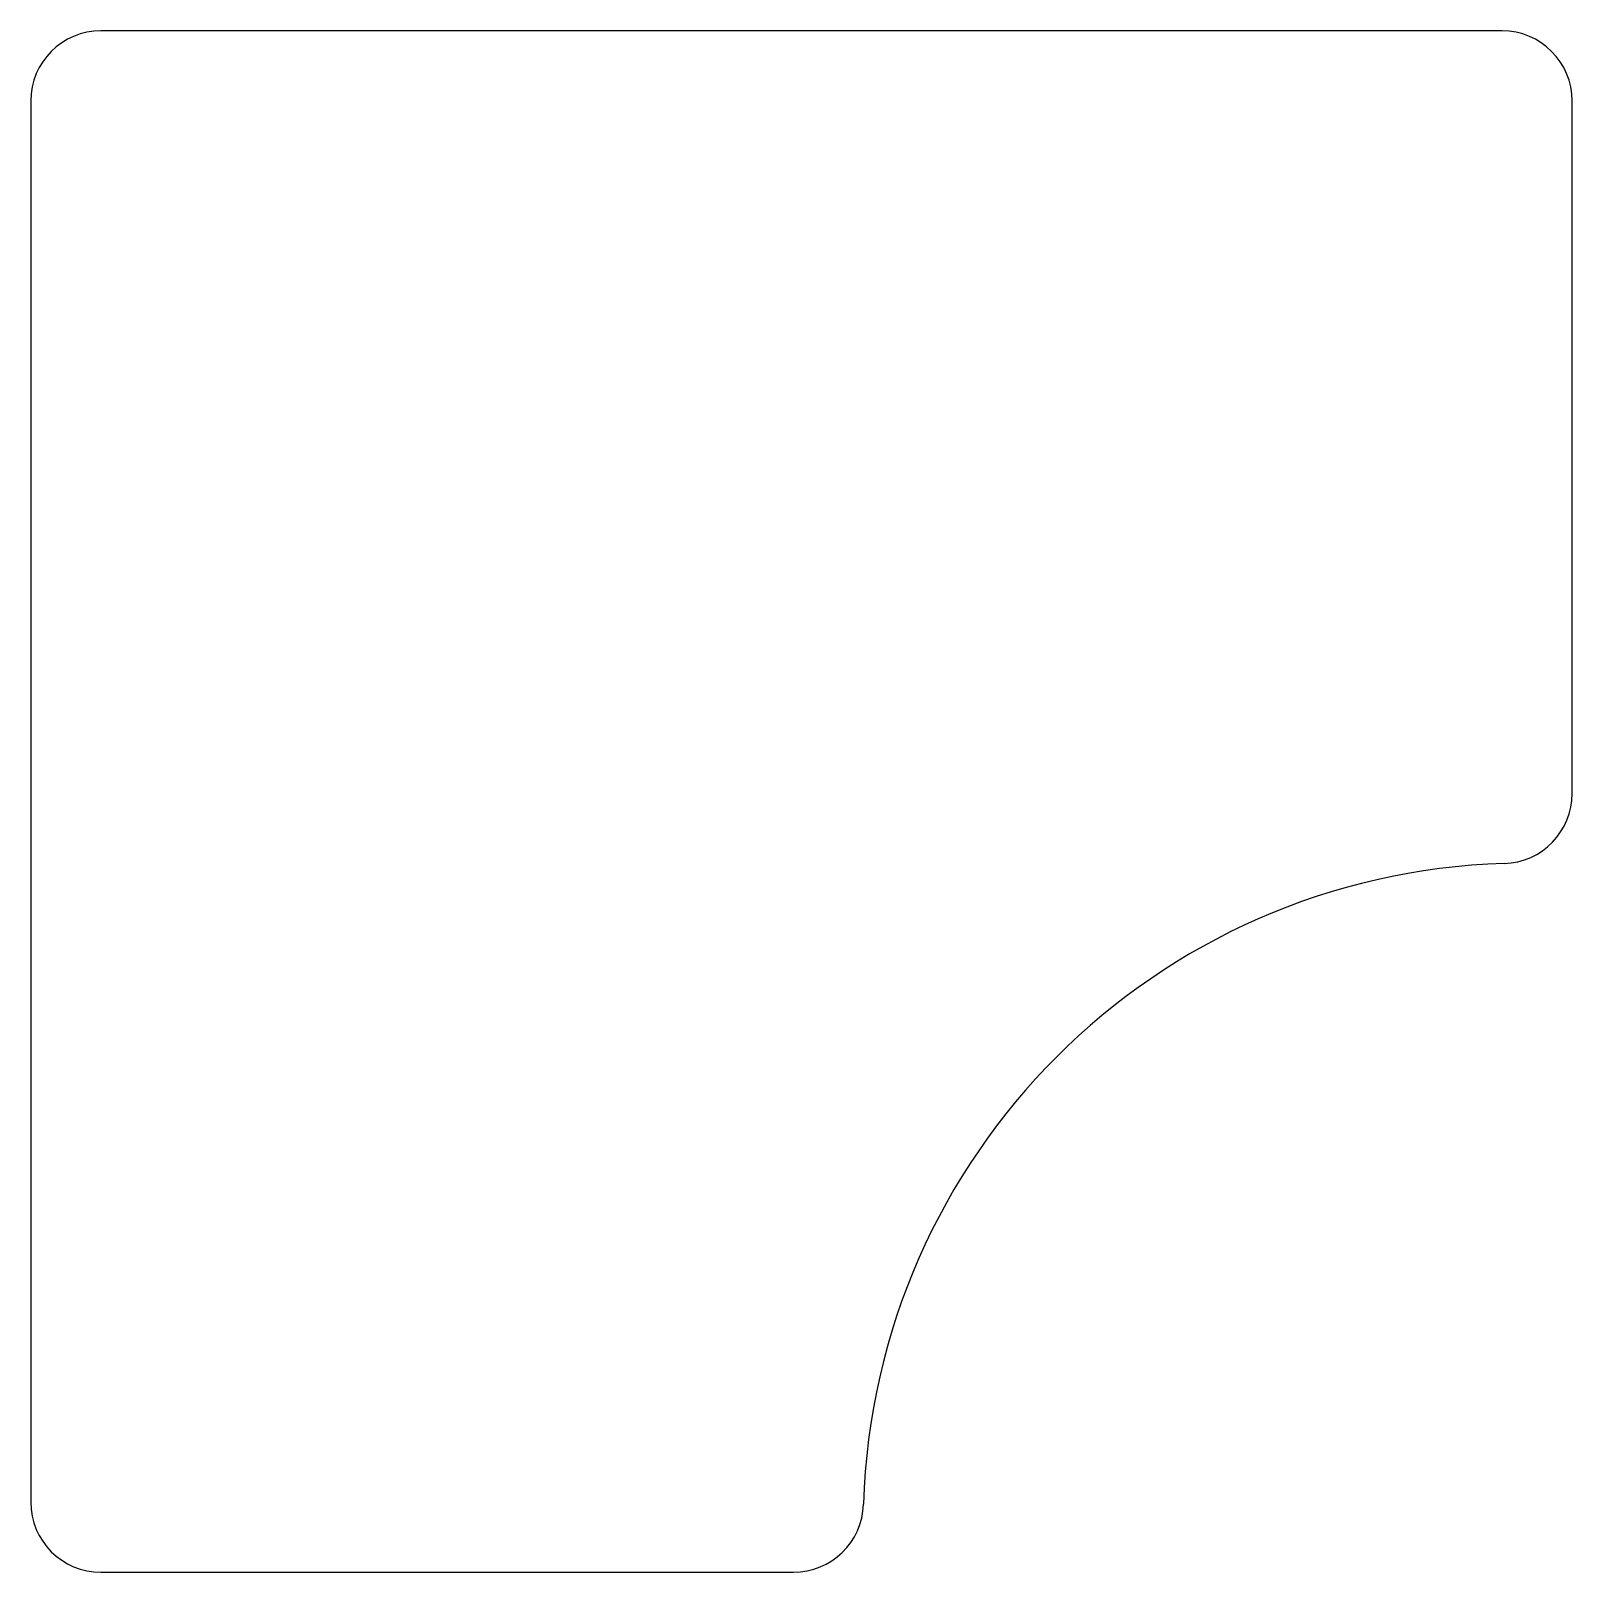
# Model space of a CAD drawing. Header units: millimetres. Extents: x -349.2 to -305.2, y 569.7 to 613.7.
import ezdxf

# ---------------------------------------------------------------- set-up
doc = ezdxf.new("R2010")
doc.units = ezdxf.units.MM

msp = doc.modelspace()

# ---------------------------------------------------------------- linework, layer by layer
at = {"color": 7, "linetype": 'Continuous', "lineweight": 25}
for p, q in [((-307.185, 613.714), (-347.185, 613.714)), ((-349.185, 611.714), (-349.185, 571.714)), ((-305.185, 591.945), (-305.185, 611.714)), ((-347.185, 569.714), (-327.415, 569.714))]:
    msp.add_line(p, q, dxfattribs=at)
for centre, radius, start, end in [((-347.185, 611.714), 2, 90, 180), ((-307.185, 611.714), 2, 0, 90), ((-307.185, 591.945), 2, 271.7181, 0), ((-306.559, 571.089), 18.865, 91.7181, 178.2819), ((-347.185, 571.714), 2, 180, 270), ((-327.415, 571.714), 2, 270, 358.2819)]:
    msp.add_arc(centre, radius, start, end, dxfattribs=at)

doc.saveas('drawing.dxf')
